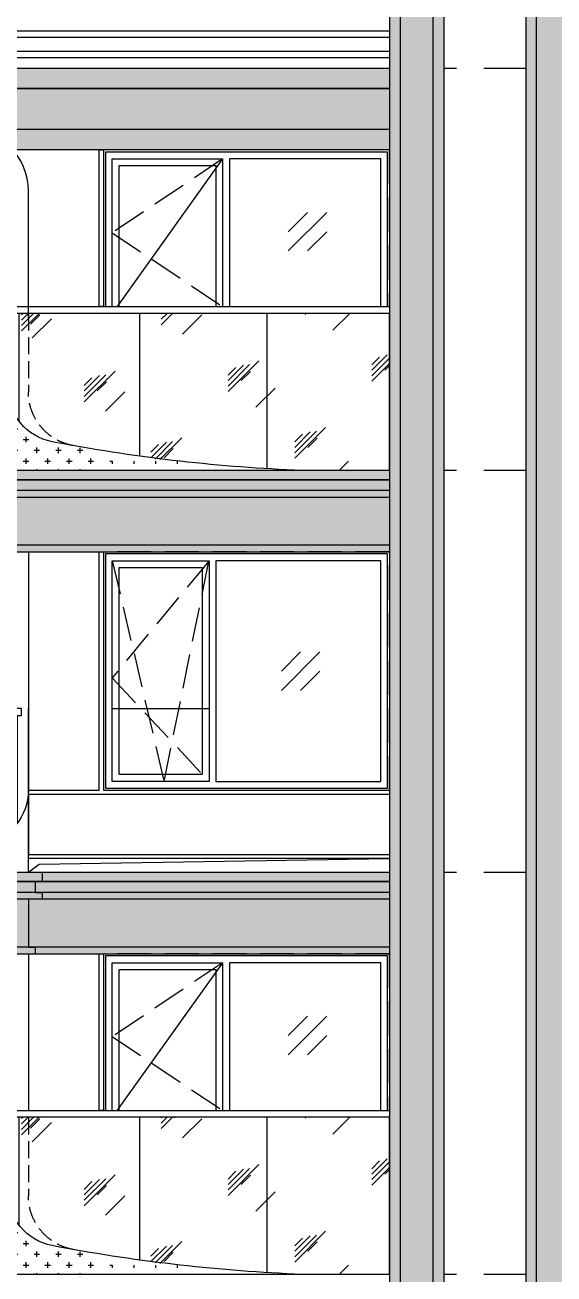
# Model space of a CAD drawing. Extents: x 646072 to 1012572, y -46617 to 16093.
# Drawn here: x 680244 to 684126, y -14902 to -5735 of the extents above; entities that cross this region are included whole.
import ezdxf

# ---------------------------------------------------------------- set-up
doc = ezdxf.new("R2010")
doc.units = 0
doc.header["$LTSCALE"] = 1000
doc.header["$MEASUREMENT"] = 0
for name, pattern in [('3#楼-HZS$0$3#楼-HZS$0$__DASH', [0.35, 0.25, -0.1]), ('3#楼-HZS$0$3#楼-HZS$0$DASH', [0.35, 0.25, -0.1]), ('3#楼-HZS$0$DASH', [0.35, 0.25, -0.1]), ('3#楼-HZS$0$DOTE', [2.4200000000000004, 2, -0.2, 0.02, -0.2])]:
    doc.linetypes.add(name, pattern=pattern)
for name, color, linetype in [('3#楼-HZS$0$3#楼-HZS$0$00-立面灰色金属看线', 252, 'Continuous'), ('3#楼-HZS$0$3#楼-HZS$0$00-立面米色看线', 31, 'Continuous'), ('3#楼-HZS$0$3#楼-HZS$0$A-ANNO-SYMB', 3, 'Continuous'), ('3#楼-HZS$0$3#楼-HZS$0$DOTE', 1, '3#楼-HZS$0$DOTE'), ('3#楼-HZS$0$3#楼-HZS$0$ELEV-WIND', 4, 'Continuous'), ('3#楼-HZS$0$3#楼-HZS$0$RAIL', 163, 'Continuous'), ('3#楼-HZS$0$3#楼-HZS$0$WINDOW', 4, 'Continuous'), ('3#楼-HZS$0$3#楼-HZS$0$填充-浅黄色铝板', 30, 'Continuous'), ('3#楼-HZS$0$3#楼-HZS$0$填充-玻璃', 150, 'Continuous'), ('3#楼-HZS$0$3#楼-HZS$0$填充-银白色铝板', 115, 'Continuous')]:
    doc.layers.add(name, color=color, linetype=linetype)
pattern_1 = [(0, (-5409.443961269106, -58333.21456829587), (79.375, 79.375), [39.6875, -119.0625]), (90, (-5389.600211269106, -58353.05831829587), (-79.375, 79.375), [39.6875, -119.0625])]
pattern_2 = [(0, (-5409.443961269106, -52433.21456829587), (79.375, 79.375), [39.6875, -119.0625]), (90, (-5389.600211269106, -52453.05831829587), (-79.375, 79.375), [39.6875, -119.0625])]

# ---------------------------------------------------------------- blocks, each defined once
blk = doc.blocks.new('3#楼-HZS$0$3#楼-HZS$0$dfg56h4f+g9h0k7')
at = {"layer": '3#楼-HZS$0$3#楼-HZS$0$RAIL'}
blk.add_lwpolyline([(426648.4870681694, -363619.9774678481), (419599.1988836443, -363619.9516390706), (419599.1988836443, -363569.9516390706), (426648.4870681694, -363569.9774678481)], dxfattribs=at)
at = {"layer": '3#楼-HZS$0$3#楼-HZS$0$WINDOW'}
for points in [[(419629.1323021718, -364408.5213985445), (419629.1323021718, -363619.9516390706)], [(420648.4871339675, -364678.3272112879), (420648.4871339675, -363619.9516390706)], [(421648.4871339675, -364769.9774678481), (421648.4871339675, -363619.9516390706)], [(422648.4871339675, -364769.9774678481), (422648.4871339675, -363619.9516390706)], [(423648.4871339675, -364769.9774678481), (423648.4871339675, -363619.9516390706)], [(424648.4871339675, -364769.9774678481), (424648.4871339675, -363619.9516390706)], [(425648.4871339675, -364769.9774678481), (425648.4871339675, -363619.9516390706)], [(426648.4871339675, -364769.9774678481), (426648.4871339675, -363619.9516390706)]]:
    blk.add_lwpolyline(points, dxfattribs=at)
blk = doc.blocks.new('3#楼-HZS$0$3#楼-HZS$0$tregfdgdg')
blk.add_wipeout([(55550.89403557477, -25728.00311066766), (62650.60256147907, -25728.003421576577), (62650.569237843745, -26928.00333677453), (55550.89403557475, -26928.002877755564)]).dxf.layer = '3#楼-HZS$0$3#楼-HZS$0$RAIL'
at = {"layer": '3#楼-HZS$0$3#楼-HZS$0$00-立面米色看线'}
blk.add_line((55550.89403557475, -25728.00311066769), (55550.89403557475, -26326.5638645424), dxfattribs=at)
at = {"layer": '3#楼-HZS$0$3#楼-HZS$0$00-立面米色看线', "linetype": '3#楼-HZS$0$3#楼-HZS$0$__DASH', "ltscale": 0.5}
blk.add_line((55700.8940344759, -26354.41373131936), (55700.8940344759, -25728.00311317149), dxfattribs=at)
at = {"layer": '3#楼-HZS$0$3#楼-HZS$0$00-立面米色看线'}
blk.add_lwpolyline([(62650.24880157225, -26927.97750730492), (55550.89403557475, -26927.95167967031), (55550.89403557475, -25728.00311066769)], dxfattribs=at)
for centre, radius, start, end in [((55950.89403557475, -26326.5638645424), 400, 180, 259.1128618920542), ((58187.79559126403, -14696.43916359753), 12243.29046884241, 259.1128618920542, 267.4866183300693)]:
    blk.add_arc(centre, radius, start, end, dxfattribs=at)
at = {"layer": '3#楼-HZS$0$3#楼-HZS$0$00-立面米色看线', "linetype": '3#楼-HZS$0$3#楼-HZS$0$__DASH', "ltscale": 0.5}
blk.add_arc((56100.8940344759, -26354.41373131936), 400, 180, 259.8509425689774, dxfattribs=at)
blk.add_blockref('3#楼-HZS$0$3#楼-HZS$0$dfg56h4f+g9h0k7', (-363998.238266597, 337841.9575340021))
blk = doc.blocks.new('3#楼-HZS$0$3#楼-HZS$0$ASG')
at = {"layer": '3#楼-HZS$0$3#楼-HZS$0$ELEV-WIND', "color": 8, "linetype": '3#楼-HZS$0$3#楼-HZS$0$__DASH'}
blk.add_lwpolyline([(72449.99932756531, -24578.00334601343), (70349.99921368272, -24578.00334601343), (70349.99921368272, -26328.00334601343), (72449.99932756531, -26328.00334601349)], close=True, dxfattribs=at)
at = {"layer": '3#楼-HZS$0$3#楼-HZS$0$ELEV-WIND'}
for points in [[(72434.99932756531, -24593.00334601343), (70364.99921368272, -24593.00334601343), (70364.99921368272, -26313.00334601343), (72434.99932756531, -26313.00334601343)], [(70414.99921368272, -24643.00334601343), (71124.99921368272, -24643.00334601343), (71124.99921368272, -26263.00334601343), (70414.99921368272, -26263.00334601343)], [(72384.99932756531, -24643.00334601343), (71174.99921368272, -24643.00334601343), (71174.99921368272, -26263.00334601343), (72384.99932756531, -26263.00334601343)], [(70464.99921368272, -24693.00334601343), (71074.99921368272, -24693.00334601343), (71074.99921368272, -26213.00334601343), (70464.99921368272, -26213.00334601343)]]:
    blk.add_lwpolyline(points, close=True, dxfattribs=at)
at = {"layer": '3#楼-HZS$0$3#楼-HZS$0$ELEV-WIND', "color": 8, "linetype": '3#楼-HZS$0$3#楼-HZS$0$DASH'}
for points in [[(71124.99921368272, -24643.00334601343), (70414.99921368272, -25503.00334601343), (71124.99921368272, -26263.00334601343)], [(70414.99921368272, -24643.00334601343), (70794.99921368272, -26263.00334601343), (71124.99921368272, -24643.00334601343)]]:
    blk.add_lwpolyline(points, dxfattribs=at)
at = {"layer": '3#楼-HZS$0$3#楼-HZS$0$ELEV-WIND', "color": 8}
blk.add_lwpolyline([(70414.99921368272, -25728.00334612379), (71124.99921368272, -25728.00334612379)], dxfattribs=at)
blk = doc.blocks.new('3#楼-HZS$0$3#楼-HZS$0$df+gj504f+g90')
at = {"layer": '3#楼-HZS$0$3#楼-HZS$0$00-立面米色看线'}
for points in [[(390679.7804614676, -386473.5758303019), (400429.1455228999, -386473.5991513453)], [(400429.1455228999, -386543.5991513575), (390679.7804614676, -386543.5758303141)], [(390679.7804614676, -386543.5758899773), (400429.1455228999, -386543.5992651306)], [(400429.1455228999, -386673.5993794214), (390679.7799819461, -386673.5759499053)], [(400429.1455228999, -386623.5992651312), (390679.7800048627, -386623.5758899768)], [(400429.1455228999, -387023.5992651185), (390679.7804614676, -387023.5758899652)], [(400429.1455228999, -387023.5993794208), (390679.7804614676, -387023.5759499059)], [(390679.7804614676, -387073.5758899652), (400429.1455228999, -387073.5992651185)]]:
    blk.add_lwpolyline(points, dxfattribs=at)
at = {"layer": '3#楼-HZS$0$3#楼-HZS$0$00-立面灰色金属看线'}
blk.add_blockref('3#楼-HZS$0$3#楼-HZS$0$ASG', (327979.8426989163, -362495.5984374066), dxfattribs=at)
at = {"layer": '3#楼-HZS$0$3#楼-HZS$0$RAIL', "xscale": -1}
blk.add_blockref('3#楼-HZS$0$3#楼-HZS$0$tregfdgdg', (453330.0292630401, -362495.598437517), dxfattribs=at)
at = {"layer": '3#楼-HZS$0$3#楼-HZS$0$00-立面灰色金属看线'}
for points in [[(400429.1455228999, -388853.6017835304), (397779.1710941591, -388853.6017835304), (397779.1710941591, -388823.6017835304), (398299.8879506469, -388823.6017835304), (398299.8879506469, -387073.6017835304), (398329.8879506469, -387073.6017835304), (398329.8879506469, -388823.6017835304), (400429.1455228999, -388823.6017835304)], [(400429.1455228999, -388853.6017835304), (397779.1710941591, -388853.6017835304), (397779.1710941591, -389293.6017835303), (400429.1455228999, -389293.6017835303)], [(397779.1352274653, -389423.5881024841), (397857.6916903155, -389364.9779414666), (400429.1456119872, -389323.6017835303)], [(400429.1455228999, -389323.6017835303), (397779.1710941591, -389323.6017835303), (397779.1710941591, -389293.6017835303), (400429.1455228999, -389293.6017835303)]]:
    blk.add_lwpolyline(points, dxfattribs=at)
at = {"layer": '3#楼-HZS$0$3#楼-HZS$0$00-立面米色看线'}
blk.add_lwpolyline([(397629.1710952579, -388223.6017835303), (397629.1710952579, -387073.6017835304), (397779.1710941591, -387073.6017835304), (397779.1710941591, -388223.6017835303)], dxfattribs=at)
blk = doc.blocks.new('3#楼-HZS$0$3#楼-HZS$0$FSD+5G04D+F970K')
at = {"layer": '3#楼-HZS$0$3#楼-HZS$0$ELEV-WIND', "color": 8, "linetype": '3#楼-HZS$0$3#楼-HZS$0$__DASH'}
blk.add_lwpolyline([(72399.82974499092, -27578.00334601343), (70300, -27578.00334601343), (70300, -29928.00334601331), (72399.82974499092, -29928.00334601337)], close=True, dxfattribs=at)
at = {"layer": '3#楼-HZS$0$3#楼-HZS$0$ELEV-WIND'}
for points in [[(72384.82974499092, -27593.00334601343), (70315, -27593.00334601343), (70315, -29913.00334601331), (72384.82974499092, -29913.00334601337)], [(70365, -27643.00334601343), (71175, -27643.00334601343), (71175, -29863.00334601331), (70365, -29863.00334601331)], [(72334.82974499092, -27643.00334601343), (71225, -27643.00334601343), (71225, -29863.00334601331), (72334.82974499092, -29863.00334601337)], [(70415, -27693.00334601343), (71125, -27693.00334601343), (71125, -29813.00334601331), (70415, -29813.00334601331)]]:
    blk.add_lwpolyline(points, close=True, dxfattribs=at)
at = {"layer": '3#楼-HZS$0$3#楼-HZS$0$ELEV-WIND', "color": 8}
blk.add_lwpolyline([(71175, -27643.00334601343), (70365, -28778.00334601337), (71175, -29863.00334601331)], dxfattribs=at)
at = {"layer": '3#楼-HZS$0$3#楼-HZS$0$ELEV-WIND', "color": 8, "linetype": '3#楼-HZS$0$DASH'}
blk.add_lwpolyline([(71175, -27643.00334601343), (70365, -28185.50334601344), (71175, -28728.00334601346)], dxfattribs=at)
blk = doc.blocks.new('3#楼-HZS$0$3#楼-HZS$0$ASDG1D+SJ80+K+')
blk.add_wipeout([(379849.2325594221, -143401.86609311114), (379849.2325594221, -143401.86609311114), (379849.2325594221, -144551.8660931146), (382649.044284974, -144551.86609311457), (382649.04428562755, -143351.8660931146), (379849.2325594221, -143351.8660931146)]).dxf.layer = '3#楼-HZS$0$3#楼-HZS$0$A-ANNO-SYMB'
at = {"layer": '3#楼-HZS$0$3#楼-HZS$0$00-立面灰色金属看线'}
blk.add_lwpolyline([(379849.2325594221, -143401.8660931145), (382649.0442849741, -143401.8660931145), (382649.0442849741, -144551.8660931145), (379849.2325594221, -144551.8660931145)], close=True, dxfattribs=at)
at = {"layer": '3#楼-HZS$0$3#楼-HZS$0$00-立面米色看线', "linetype": '3#楼-HZS$0$3#楼-HZS$0$__DASH', "ltscale": 0.5}
blk.add_line((382499.0442867253, -143401.8660931144), (382499.0442867253, -143978.3281461251), dxfattribs=at)
at = {"layer": '3#楼-HZS$0$3#楼-HZS$0$00-立面米色看线'}
blk.add_line((382649.0442856266, -143978.3281461251), (382649.0442856266, -143401.8660931144), dxfattribs=at)
blk.add_lwpolyline([(382649.0442856266, -143401.8660931144), (382649.0442849741, -144551.8660844737), (380549.0442956116, -144551.8660855801)], dxfattribs=at)
at = {"layer": '3#楼-HZS$0$3#楼-HZS$0$00-立面米色看线', "linetype": '3#楼-HZS$0$3#楼-HZS$0$__DASH', "ltscale": 0.5}
blk.add_arc((382099.0442867253, -143978.3281461251), 400, 280.1490574241631, 0, dxfattribs=at)
at = {"layer": '3#楼-HZS$0$3#楼-HZS$0$00-立面米色看线'}
for centre, radius, start, end in [((382249.0442856266, -143950.4782793481), 400, 280.8871381078671, 0), ((380012.1427299373, -132320.3535784032), 12243.29046884241, 272.5133816699123, 280.8871381078671)]:
    blk.add_arc(centre, radius, start, end, dxfattribs=at)
at = {"layer": '3#楼-HZS$0$3#楼-HZS$0$RAIL'}
blk.add_lwpolyline([(382599.0442856266, -143351.8660931145), (379849.2325594206, -143351.8660931145), (379849.2325594206, -143401.8660931145), (382599.0442856266, -143401.8660931145)], close=True, dxfattribs=at)
at = {"layer": '3#楼-HZS$0$3#楼-HZS$0$WINDOW'}
for points in [[(379849.2325594221, -143401.8660931145), (379849.2325594221, -144551.8660931145)], [(380748.7727580671, -143401.8660931145), (380748.7727580671, -144541.4639087335)], [(381683.9085218469, -143401.8660931145), (381683.9085218469, -144448.97100338)], [(382569.0442856266, -143401.8660931145), (382569.0442856266, -144190.4782793481)]]:
    blk.add_lwpolyline(points, dxfattribs=at)
blk = doc.blocks.new('3#楼-HZS$0$3#楼-HZS$0$dfj54+gf90l7')
at = {"layer": '3#楼-HZS$0$3#楼-HZS$0$00-立面灰色金属看线'}
blk.add_lwpolyline([(397879.3307978881, -379581.1942758776), (397879.3307978881, -379651.1942758898), (397829.3307978881, -379651.1942758898), (397829.3307978881, -379731.1942758898), (397879.3307978881, -379731.1942758898), (397879.3307978881, -379781.1942758776), (397779.3307978881, -379781.1942758776), (397779.3307978881, -380131.1942758776), (397829.3307978881, -380131.1942758776), (397829.3307978881, -380181.1942758776)], dxfattribs=at)
at = {"layer": '3#楼-HZS$0$3#楼-HZS$0$00-立面米色看线'}
for points in [[(390679.7804614676, -379581.1942758777), (400429.1425251925, -379581.1942758777)], [(400429.1425251925, -379651.1942758898), (390679.7804614676, -379651.1942758898)], [(390679.7804614676, -379651.1942758898), (400429.1425251925, -379651.1942758898)], [(400429.1425251925, -379731.1942758898), (390679.7804614676, -379731.1942758898)], [(400429.1425251925, -379781.1942758777), (390679.7804614676, -379781.1942758777)], [(400429.1425251925, -380131.1942758777), (390679.7804614676, -380131.1942758777)], [(400429.1425251925, -380131.1942758777), (390679.7804614676, -380131.1942758777)], [(390679.7804614676, -380181.1942758777), (400429.1425251925, -380181.1942758777)], [(397629.3307989871, -381381.1942758776), (397629.3307989871, -380181.1942758777), (397779.3307978881, -380181.1942758777), (397779.3307978881, -381331.1942758776)]]:
    blk.add_lwpolyline(points, dxfattribs=at)
at = {"layer": '3#楼-HZS$0$3#楼-HZS$0$00-立面灰色金属看线', "extrusion": (0, 0, -1), "xscale": -1, "zscale": -1}
blk.add_blockref('3#楼-HZS$0$3#楼-HZS$0$FSD+5G04D+F970K', (-328029.8745265414, -352603.1951618173, -1e-08), dxfattribs=at)
at = {"xscale": -1}
blk.add_blockref('3#楼-HZS$0$3#楼-HZS$0$ASDG1D+SJ80+K+', (780278.3750846144, -237979.3324147162, 1e-08), dxfattribs=at)
at = {"layer": '3#楼-HZS$0$3#楼-HZS$0$00-立面灰色金属看线', "elevation": 1e-08}
blk.add_lwpolyline([(398299.8745265414, -380181.1985078307), (398329.8745265414, -380181.1985078307), (398329.8745265414, -381331.1985078307), (398299.8745265414, -381331.1985078307)], close=True, dxfattribs=at)
blk = doc.blocks.new('3#楼-HZS$0$3#楼-HZS$0$df+50j4+fg90k')
at = {"layer": '3#楼-HZS$0$3#楼-HZS$0$00-立面米色看线'}
for points in [[(390680.4628826683, -444340.7782315449), (400429.4837357929, -444340.7782315449), (400429.4837357929, -444490.7782315571), (390680.4628826683, -444490.7782315571)], [(390680.4628826683, -444490.7782315571), (400429.4837357929, -444490.7782315571), (400429.4837357929, -444790.7782315449), (390680.4628826683, -444790.7782315449)]]:
    blk.add_lwpolyline(points, dxfattribs=at)
at = {"layer": '3#楼-HZS$0$3#楼-HZS$0$00-立面米色看线', "elevation": 1e-08}
blk.add_lwpolyline([(400429.4837357929, -444940.7824634979), (397665.2674982092, -444940.7824634979)], dxfattribs=at)
at = {"layer": '3#楼-HZS$0$3#楼-HZS$0$00-立面灰色金属看线', "extrusion": (0, 0, -1), "xscale": -1, "zscale": -1}
blk.add_blockref('3#楼-HZS$0$3#楼-HZS$0$FSD+5G04D+F970K', (-328030.2157371417, -417362.7791174845, -1e-08), dxfattribs=at)
at = {"xscale": -1}
blk.add_blockref('3#楼-HZS$0$3#楼-HZS$0$ASDG1D+SJ80+K+', (780278.7162952148, -302738.9163703834, 1e-08), dxfattribs=at)
at = {"layer": '3#楼-HZS$0$3#楼-HZS$0$00-立面灰色金属看线', "elevation": 1e-08}
blk.add_lwpolyline([(398300.2157371417, -444940.7824634979), (398330.2157371417, -444940.7824634979), (398330.2157371417, -446090.7824634979), (398300.2157371417, -446090.7824634979)], close=True, dxfattribs=at)
at = {"layer": '3#楼-HZS$0$3#楼-HZS$0$00-立面米色看线'}
blk.add_lwpolyline([(397779.8535164584, -446190.7782402707), (397779.8535164584, -445240.7782315449, 0.414213562373095), (397329.8535164584, -444790.7782315449), (383280.3898276773, -444790.7782315449)], format="xyb", dxfattribs=at)
blk = doc.blocks.new('3#楼-HZS$0$3#楼-HZS$0$d+ff+g89+0k4')
blk.add_wipeout([(387073.9452054565, -372010.1486496913), (387034.4745273071, -371828.01673488633), (386964.41862076125, -371626.8474200385), (386772.0765818333, -371345.44010499975), (386556.6793885491, -371146.0730265978), (386251.2055782083, -370979.4282493886), (385971.9162823519, -370906.9352633667), (385786.9766822324, -370893.7122383769), (365637.5169572755, -370893.61355204816), (365637.5169572755, -371293.6135520603), (385786.97471827274, -371293.71223837946), (385938.6114108291, -371306.5792306898), (386098.7634601518, -371349.4462702725), (386244.3782425206, -371418.61355204775), (386382.15242588165, -371518.61355204735), (386477.52331272507, -371616.53242606006), (386626.20259387535, -371868.61355204775), (386686.97029936296, -372193.7122383685), (386686.97029936296, -393643.62531246536), (386683.0422638684, -393692.01324312924), (386669.4930842256, -393741.9632377312), (386649.97041067557, -393787.9545937966), (386615.6795169441, -393837.7698302697), (386559.72400705534, -393888.8928326928), (386489.1970938678, -393925.67084511084), (386408.1776064868, -393943.6220159533), (365887.51758784405, -393943.62650037854), (365887.51758784405, -394343.6265004031), (386373.67760616535, -394343.6253132678), (386538.07335034286, -394327.1221069115), (386689.60004931816, -394274.8267339412), (386830.0927014526, -394185.5132499514), (386943.0161118433, -394068.84649543255), (387019.4314097306, -393943.6135520471), (387071.38340848486, -393790.5222017088), (387086.97029936296, -393643.6253124899), (387086.970495759, -372304.6170790822), (387086.97029936296, -372193.71223836124)]).translate(0, 0, -1e-08)
at = {"layer": '3#楼-HZS$0$3#楼-HZS$0$00-立面米色看线', "elevation": -1e-08}
for points in [[(385786.9766822323, -370893.7122383769, -0.4142121242975373), (387086.9702993629, -372193.7122383612), (387086.9702993629, -393643.6253124899, -0.4142135452328548), (386386.9703403272, -394343.6253124899), (365887.5175878439, -394343.6265004031), (365887.5175878439, -394263.6265003909), (386386.9703356456, -394263.6253124777, 0.414213545232854), (387006.9702993629, -393643.6253124777), (387006.9702993629, -372193.7122383724, 0.4142121242975291), (385786.9762894404, -370973.7122383871), (365637.5167608794, -370973.6135520593)], [(385786.9747182726, -371293.7122383795, -0.4142121242975317), (386686.9702993629, -372193.7122383686), (386686.9702993629, -393643.6253124654, -0.4142135452328548), (386386.970316919, -393943.6253124654), (365887.5175878439, -393943.6265003785), (365887.5175878439, -394023.6265003907), (386386.9703216007, -394023.6253124775, 0.414213545232854), (386766.9702993629, -393643.6253124775), (386766.9702993629, -372193.7122383573, 0.4142121242975336), (385786.9751110645, -371213.7122383691), (365637.5167608794, -371213.6135520472)]]:
    blk.add_lwpolyline(points, format="xyb", dxfattribs=at)
at = {"layer": '3#楼-HZS$0$3#楼-HZS$0$00-立面米色看线', "color": 47, "elevation": -1e-08}
for points in [[(386686.9702993629, -373068.6135520478), (366337.5167608794, -373068.6135520471), (366337.5167608794, -373018.6135520471), (386686.9702993629, -373018.6135520473)], [(386686.9702993629, -373218.6135520478), (366337.5167608794, -373218.6135520471), (366337.5167608794, -373168.6135520471), (386686.9702993629, -373168.6135520473)]]:
    blk.add_lwpolyline(points, dxfattribs=at)
blk = doc.blocks.new('3#楼-HZS$0$3#楼-HZS$0$d+gfsh5d+f8hj')
at = {"color": 8, "elevation": -1e-08}
for points in [[(739554.5178751387, -9461.57511672756), (739413.0965189014, -9602.996472964878)], [(739695.9392313759, -9461.575116727618), (739413.0965189014, -9744.417829202255)], [(739695.939231376, -9602.996472964878), (739554.5178751387, -9744.417829202197)], [(739554.5178751387, -15361.57511672756), (739413.0965189014, -15502.99647296488)], [(739695.9392313759, -15361.57511672762), (739413.0965189014, -15644.41782920226)], [(739695.939231376, -15502.99647296488), (739554.5178751387, -15644.4178292022)]]:
    blk.add_lwpolyline(points, dxfattribs=at)
at = {"color": 8}
for points in [[(739504.5674479345, -12686.5887975418), (739363.1460916973, -12828.01015377912)], [(739645.9888041718, -12686.58879754186), (739363.1460916973, -12969.4315100165)], [(739645.9888041719, -12828.01015377912), (739504.5674479345, -12969.43151001644)]]:
    blk.add_lwpolyline(points, dxfattribs=at)
blk = doc.blocks.new('3#楼-HZS$0$3#楼-HZS$0$d+fh0j4+gf0l')
at = {"layer": '3#楼-HZS$0$3#楼-HZS$0$填充-浅黄色铝板'}
h = blk.add_hatch(dxfattribs=at)
h.set_pattern_fill('CROSS', color=256, scale=50)
h.set_pattern_definition([(0, (289049.5557560592, -113671.9811983543), (79.375, 79.375), [39.6875, -119.0625]), (90, (289069.3995060592, -113691.8249483543), (-79.375, 79.375), [39.6875, -119.0625])])
h.paths.add_polyline_path([(532552.576381057, 20792.03391963651), (532952.5761846611, 20792.03391963651), (532952.5761846611, 367.0254557309381), (532552.576381057, 367.0254557309381)])
h = blk.add_hatch(dxfattribs=at)
h.set_pattern_fill('CROSS', color=256, scale=50)
h.set_pattern_definition([(0, (-5409.443961269106, -55383.21456829587), (79.375, 79.375), [39.6875, -119.0625]), (90, (-5389.600211269106, -55403.05831829587), (-79.375, 79.375), [39.6875, -119.0625])])
h.paths.add_polyline_path([(532553.1380383098, 19217.33613845316), (532553.1380383098, 19817.33613845322), (522803.5544552375, 19817.33613845322), (522803.5544552375, 19217.33613845316)])
h = blk.add_hatch(dxfattribs=at)
h.set_pattern_fill('CROSS', color=256, scale=50)
h.set_pattern_definition(pattern_2)
h.paths.add_polyline_path([(529702.7635821576, 17468.71972003963, 0.3595927184835098), (530027.2135798478, 17075.91926564486, 0.008211941792365429), (530423.307309711, 17006.46110860552), (530423.307309711, 16867.33191476134), (529702.7635828101, 16867.33191514097)])
h.paths.add_polyline_path([(530468.307309711, 16999.4154518955, 0.001032779969762686), (530518.307309711, 16991.78791823203), (530518.307309711, 16932.33190650027), (530970.6747310786, 16932.33190650027, 0.01147532366520008), (531530.3546397364, 16882.33190650021), (530468.307309711, 16882.33190650027)])
h = blk.add_hatch(dxfattribs=at)
h.set_pattern_fill('CROSS', color=256, scale=50)
h.set_pattern_definition([(0, (-5418.230445285677, -96949.72746543365), (79.375, 79.375), [39.6875, -119.0625]), (90, (-5398.386695285677, -96969.57121543365), (-79.375, 79.375), [39.6875, -119.0625])])
h.paths.add_polyline_path([(532553.1380383098, 16667.02968768391), (532553.1380383098, 16867.0105832494), (522803.1934539158, 16867.01058324939), (522803.1934539158, 16667.02968768391)])
h = blk.add_hatch(dxfattribs=at)
h.set_pattern_fill('CROSS', color=256, scale=50)
h.set_pattern_definition(pattern_2)
h.paths.add_polyline_path([(532553.1380383098, 16267.33190650016), (532553.1380383098, 16317.33190650017), (522803.5544552375, 16317.33190650016), (522803.5544552375, 16267.33190650016)])
h = blk.add_hatch(dxfattribs=at)
h.set_pattern_fill('CROSS', color=256, scale=50)
h.set_pattern_definition([(0, (-5418.230445285677, -99899.72746543365), (79.375, 79.375), [39.6875, -119.0625]), (90, (-5398.386695285677, -99919.57121543365), (-79.375, 79.375), [39.6875, -119.0625])])
h.paths.add_polyline_path([(532553.1380383096, 13717.02968768391), (532553.1380383096, 13917.01058324937), (522803.1934539159, 13917.01058324939), (522803.1934539159, 13717.02968768391)])
h = blk.add_hatch(dxfattribs=at)
h.set_pattern_fill('CROSS', color=256, scale=50)
h.set_pattern_definition(pattern_1)
h.paths.add_polyline_path([(532553.1380383098, 13317.33190650017), (532553.1380383098, 13367.33190650016), (522803.5544552375, 13367.33190650016), (522803.5544552375, 13317.33190650016)])
h = blk.add_hatch(dxfattribs=at)
h.set_pattern_fill('CROSS', color=256, scale=50)
h.set_pattern_definition(pattern_1)
h.paths.add_polyline_path([(529702.7635821576, 11568.71972003963, 0.3595927184835098), (530027.2135798478, 11175.91926564486, 0.008211941792365429), (530423.307309711, 11106.46110860552), (530423.307309711, 10967.33191476134), (529702.7635828101, 10967.33191514097)])
h.paths.add_polyline_path([(530468.307309711, 11099.4154518955, 0.001032779969762686), (530518.307309711, 11091.78791823203), (530518.307309711, 11032.33190650027), (530970.6747310786, 11032.33190650027, 0.01147532366520008), (531530.3546397364, 10982.33190650021), (530468.307309711, 10982.33190650027)])
at = {"layer": '3#楼-HZS$0$3#楼-HZS$0$填充-玻璃'}
h = blk.add_hatch(dxfattribs=at)
h.set_pattern_fill('玻璃1', color=150, scale=100)
h.set_pattern_definition([(45, (-5418.230445285677, -93959.72746543365), (-489.8835780060401, 489.8835780060401), [224, -576]), (45, (-5322.230445285677, -93919.72746543365), (-489.8835780060401, 489.8835780060401), [96, -704]), (45, (-5418.230445285677, -93919.72746543365), (-489.8835780060401, 489.8835780060401), [160, -640]), (45, (-5370.230445285677, -93959.72746543365), (537.401153701776, -537.4011537017761), [200, -600]), (45, (-5418.230445285677, -93999.72746543365), (-489.8835780060401, 489.8835780060401), [320, -480]), (45, (-5418.230445285677, -93879.72746543365), (-489.8835780060401, 489.8835780060401), [80, -720])])
h.paths.add_polyline_path([(531603.0300979111, 18017.02968768394), (532538.1658616908, 18017.02968768394), (532538.1658616908, 16867.02968768388), (531802.7587320149, 16867.02968768388, -0.004083923925226634), (531603.0300979111, 16877.43187206498)])
h.paths.add_polyline_path([(530667.8943341315, 18017.02968768394), (531603.0300979111, 18017.02968768394), (531603.0300979111, 16877.43187206498, -0.01919510600780751), (530667.8943341315, 16969.92477741852)])
h.paths.add_polyline_path([(529852.7585692528, 18017.02968768394), (530667.8943341315, 18017.02968768394), (530667.8943341315, 16969.92477741855, -0.01004061129359331), (530182.274726531, 17046.82656758089, -0.3632338633270559), (529852.7585692528, 17440.56763467341)])
h.paths.add_polyline_path([(532553.1380383098, 16867.02968768388), (532553.1380383096, 18017.02968768391), (532538.1658616908, 18017.02968768394), (532538.1658616908, 16867.02968768388)])
h = blk.add_hatch(dxfattribs=at)
h.set_pattern_fill('玻璃1', color=150, scale=100)
h.set_pattern_definition([(45, (-5418.230445285677, -99859.72746543365), (-489.8835780060401, 489.8835780060401), [224, -576]), (45, (-5322.230445285677, -99819.72746543365), (-489.8835780060401, 489.8835780060401), [96, -704]), (45, (-5418.230445285677, -99819.72746543365), (-489.8835780060401, 489.8835780060401), [160, -640]), (45, (-5370.230445285677, -99859.72746543365), (537.401153701776, -537.4011537017761), [200, -600]), (45, (-5418.230445285677, -99899.72746543365), (-489.8835780060401, 489.8835780060401), [320, -480]), (45, (-5418.230445285677, -99779.72746543365), (-489.8835780060401, 489.8835780060401), [80, -720])])
h.paths.add_polyline_path([(531603.0300979111, 12117.02968768394), (532538.1658616908, 12117.02968768394), (532538.1658616908, 10967.02968768388), (531802.7587320149, 10967.02968768388, -0.004083923925226634), (531603.0300979111, 10977.43187206498)])
h.paths.add_polyline_path([(530667.8943341315, 12117.02968768394), (531603.0300979111, 12117.02968768394), (531603.0300979111, 10977.43187206498, -0.01919510600780751), (530667.8943341315, 11069.92477741852)])
h.paths.add_polyline_path([(529852.7585692528, 12117.02968768394), (530667.8943341315, 12117.02968768394), (530667.8943341315, 11069.92477741855, -0.01004061129359331), (530182.274726531, 11146.82656758089, -0.3632338633270559), (529852.7585692528, 11540.56763467341)])
h.paths.add_polyline_path([(532553.1380383098, 10967.02968768388), (532553.1380383096, 12117.02968768393), (532538.1658616908, 12117.02968768394), (532538.1658616908, 10967.02968768388)])
at = {"layer": '3#楼-HZS$0$3#楼-HZS$0$填充-银白色铝板'}
h = blk.add_hatch(dxfattribs=at)
h.set_pattern_fill('DOTS', color=256, scale=50)
h.set_pattern_definition([(0, (-5418.911882878514, -96949.42524661741), (39.6875, 79.375), [0, -79.375])])
h.paths.add_polyline_path([(532553.1380383098, 16317.33190650016), (532553.1380383098, 16667.33190650017), (511853.4610736875, 16667.02023857046), (511853.4610736875, 16317.02023857046)])
h = blk.add_hatch(dxfattribs=at)
h.set_pattern_fill('DOTS', color=256, scale=50)
h.set_pattern_definition([(0, (-5418.911882878514, -99899.42524661741), (39.6875, 79.375), [0, -79.375])])
h.paths.add_polyline_path([(532553.1380383098, 13367.33190650016), (532553.1380383098, 13717.33190650017), (511853.1246713666, 13717.02968768397), (511853.1246713666, 13367.02968768397)])

msp = doc.modelspace()

# ---------------------------------------------------------------- linework, layer by layer
at = {"layer": '3#楼-HZS$0$3#楼-HZS$0$DOTE', "linetype": '3#楼-HZS$0$3#楼-HZS$0$__DASH', "ltscale": 2}
for p, q in [((652810.9265156139, -6051.789166691247), (718310.9170040172, -6051.789166691247)), ((652810.9265156139, -9001.789166691247), (718310.9170040172, -9001.789166691247)), ((652810.9265156139, -11951.78916669125), (718310.9170040172, -11951.78916669125)), ((652810.9265156139, -14901.78916669125), (718310.9170040172, -14901.78916669125))]:
    msp.add_line(p, q, dxfattribs=at)

# ---------------------------------------------------------------- next in the draw order: block references
at = {"xscale": -1}
msp.add_blockref('3#楼-HZS$0$3#楼-HZS$0$d+ff+g89+0k4', (1071005.799576433, 367241.8243853559, 2e-08), dxfattribs=at)
for name, p in [('3#楼-HZS$0$3#楼-HZS$0$df+50j4+fg90k', (282489.3456485858, 438288.9890648536)), ('3#楼-HZS$0$3#楼-HZS$0$df+gj504f+g90', (282489.6838614785, 371571.7989357726, 1e-08))]:
    msp.add_blockref(name, p)

# ---------------------------------------------------------------- next in the draw order: block references
msp.add_blockref('3#楼-HZS$0$3#楼-HZS$0$dfj54+gf90l7', (282489.686859186, 367629.4008772333, 1e-08))

# ---------------------------------------------------------------- next in the draw order: block references
msp.add_blockref('3#楼-HZS$0$3#楼-HZS$0$df+gj504f+g90', (282489.6838614785, 377471.7989357726, 1e-08))

# ---------------------------------------------------------------- next in the draw order: block references
msp.add_blockref('3#楼-HZS$0$3#楼-HZS$0$d+ff+g89+0k4', (296231.8589777069, 367241.8243853559, 2e-08))

# ---------------------------------------------------------------- next in the draw order: block references
for name, p in [('3#楼-HZS$0$3#楼-HZS$0$d+fh0j4+gf0l', (150366.2530924088, -25868.82308632834, 1e-08)), ('3#楼-HZS$0$3#楼-HZS$0$d+gfsh5d+f8hj', (-57237.96341580641, 2351.207306273689, 1e-08))]:
    msp.add_blockref(name, p)
msp.add_blockref('3#楼-HZS$0$3#楼-HZS$0$d+fh0j4+gf0l', (1216871.405676348, -25868.82308632834, 1e-08), dxfattribs=at)

doc.saveas('drawing.dxf')
